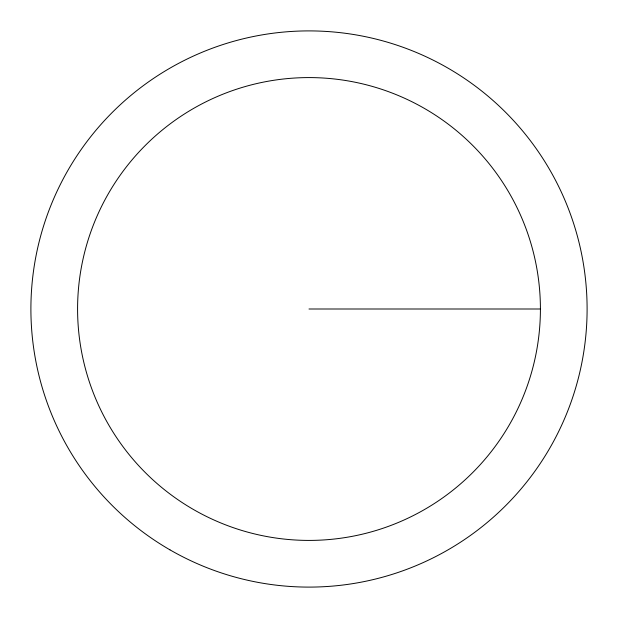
<?xml version="1.0" encoding="UTF-8"?>
<svg xmlns="http://www.w3.org/2000/svg" width="618" height="618" viewBox="0 0 618 618"><rect width="100%" height="100%" fill="white"/><g stroke="black" fill="none" stroke-linecap="round" stroke-linejoin="round"><path stroke-width="0.93" d="M309 309L540.41 309A231.41 231.41 0 0 1 193.295 509.41A231.41 231.41 0 0 1 193.295 108.59A231.41 231.41 0 0 1 540.41 309M169.95 549.842A278.1 278.1 0 0 0 587.1 309A278.1 278.1 0 0 0 169.95 68.158A278.1 278.1 0 0 0 169.95 549.842"/></g></svg>
